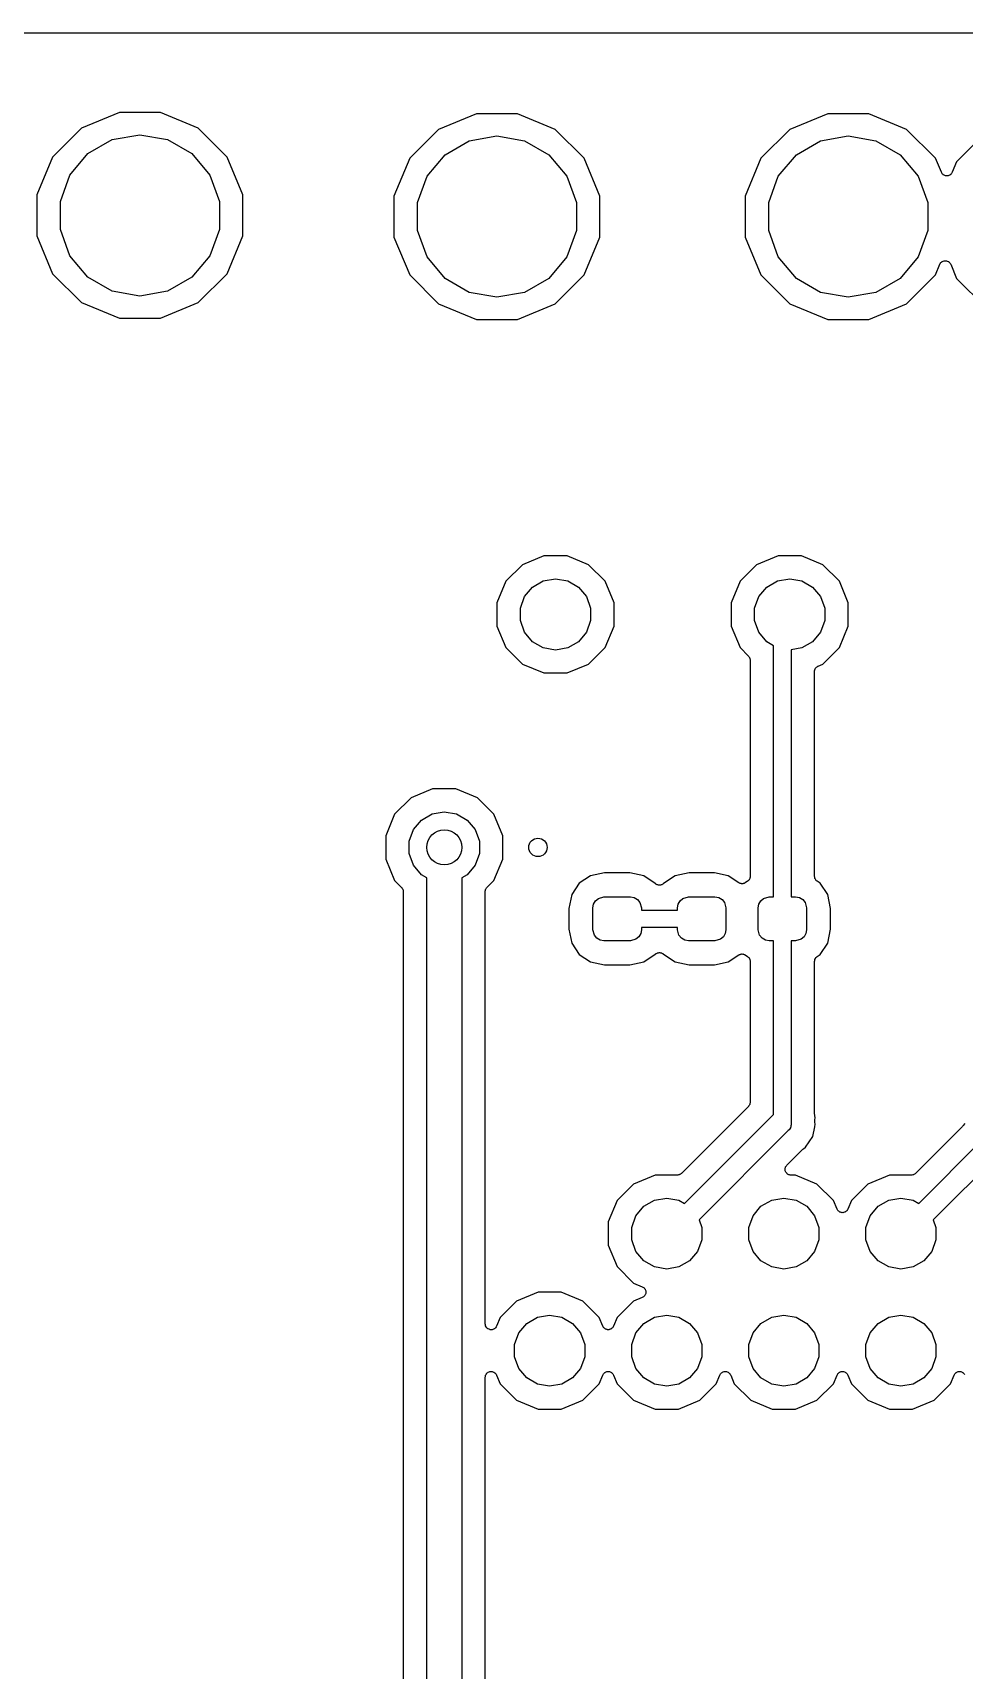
# Model space of a CAD drawing. Extents: x 121 to 245, y -148 to -51.
# Drawn here: x 174.21 to 194.41, y -86.19 to -50.65 of the extents above; entities that cross this region are included whole.
import ezdxf

# ---------------------------------------------------------------- set-up
doc = ezdxf.new("R2010")
doc.units = 0
doc.header["$MEASUREMENT"] = 0
doc.layers.add('BLACK', color=7, linetype='CONTINUOUS')

msp = doc.modelspace()

# ---------------------------------------------------------------- linework, layer by layer
at = {"layer": 'BLACK', "linetype": 'CONTINUOUS'}
for p, q in [((122.709, -50.646), (243.026, -50.646)), ((176.088, -52.377), (175.267, -52.717)), ((176.976, -52.377), (176.088, -52.377)), ((177.797, -52.717), (176.976, -52.377)), ((183.833, -52.4024), (183.012, -52.7424)), ((184.721, -52.4024), (183.833, -52.4024)), ((185.542, -52.7424), (184.721, -52.4024)), ((191.453, -52.4024), (190.632, -52.7424)), ((192.341, -52.4024), (191.453, -52.4024)), ((193.162, -52.7424), (192.341, -52.4024)), ((175.267, -52.717), (174.639, -53.3451)), ((175.933, -52.964), (176.532, -52.8584)), ((176.532, -52.8584), (177.131, -52.964)), ((178.425, -53.3451), (177.797, -52.717)), ((183.012, -52.7424), (182.384, -53.3705)), ((183.678, -52.9894), (184.277, -52.8838)), ((184.277, -52.8838), (184.876, -52.9894)), ((186.17, -53.3705), (185.542, -52.7424)), ((190.632, -52.7424), (190.004, -53.3705)), ((191.298, -52.9894), (191.897, -52.8838)), ((191.897, -52.8838), (192.496, -52.9894)), ((193.79, -53.3705), (193.162, -52.7424)), ((194.874, -52.8186), (194.246, -53.4467)), ((175.015, -53.7342), (175.406, -53.2682)), ((175.406, -53.2682), (175.933, -52.964)), ((177.131, -52.964), (177.658, -53.2682)), ((177.658, -53.2682), (178.049, -53.7342)), ((182.76, -53.7596), (183.151, -53.2936)), ((183.151, -53.2936), (183.678, -52.9894)), ((184.876, -52.9894), (185.403, -53.2936)), ((185.403, -53.2936), (185.794, -53.7596)), ((190.38, -53.7596), (190.771, -53.2936)), ((190.771, -53.2936), (191.298, -52.9894)), ((192.496, -52.9894), (193.023, -53.2936)), ((193.023, -53.2936), (193.414, -53.7596)), ((174.639, -53.3451), (174.299, -54.1658)), ((178.765, -54.1658), (178.425, -53.3451)), ((182.384, -53.3705), (182.044, -54.1912)), ((186.51, -54.1912), (186.17, -53.3705)), ((190.004, -53.3705), (189.664, -54.1912)), ((193.916, -53.6754), (193.79, -53.3705)), ((194.246, -53.4467), (194.151, -53.6754)), ((174.807, -54.3058), (175.015, -53.7342)), ((178.049, -53.7342), (178.257, -54.3058)), ((182.552, -54.3312), (182.76, -53.7596)), ((185.794, -53.7596), (186.002, -54.3312)), ((190.172, -54.3312), (190.38, -53.7596)), ((193.414, -53.7596), (193.622, -54.3312)), ((193.925, -53.6894), (193.916, -53.6754)), ((193.933, -53.7041), (193.925, -53.6894)), ((193.937, -53.7079), (193.933, -53.7041)), ((193.94, -53.7126), (193.937, -53.7079)), ((193.953, -53.7227), (193.94, -53.7126)), ((193.965, -53.7339), (193.953, -53.7227)), ((193.971, -53.7361), (193.965, -53.7339)), ((193.975, -53.7395), (193.971, -53.7361)), ((193.991, -53.7445), (193.975, -53.7395)), ((194.006, -53.7508), (193.991, -53.7445)), ((194.012, -53.7511), (194.006, -53.7508)), ((194.017, -53.7527), (194.012, -53.7511)), ((194.034, -53.752), (194.017, -53.7527)), ((194.05, -53.7527), (194.034, -53.752)), ((194.056, -53.7511), (194.05, -53.7527)), ((194.061, -53.7508), (194.056, -53.7511)), ((194.076, -53.7445), (194.061, -53.7508)), ((194.092, -53.7395), (194.076, -53.7445)), ((194.097, -53.7361), (194.092, -53.7395)), ((194.102, -53.7339), (194.097, -53.7361)), ((194.114, -53.7227), (194.102, -53.7339)), ((194.127, -53.7126), (194.114, -53.7227)), ((194.13, -53.7079), (194.127, -53.7126)), ((194.134, -53.7041), (194.13, -53.7079)), ((194.142, -53.6894), (194.134, -53.7041)), ((194.151, -53.6754), (194.142, -53.6894)), ((174.299, -54.1658), (174.299, -55.0542)), ((174.807, -54.9142), (174.807, -54.3058)), ((178.257, -54.3058), (178.257, -54.9142)), ((178.765, -55.0542), (178.765, -54.1658)), ((182.044, -54.1912), (182.044, -55.0796)), ((182.552, -54.9396), (182.552, -54.3312)), ((186.002, -54.3312), (186.002, -54.9396)), ((186.51, -55.0796), (186.51, -54.1912)), ((189.664, -54.1912), (189.664, -55.0796)), ((190.172, -54.9396), (190.172, -54.3312)), ((193.622, -54.3312), (193.622, -54.9396)), ((174.299, -55.0542), (174.639, -55.8749)), ((175.015, -55.4858), (174.807, -54.9142)), ((178.257, -54.9142), (178.049, -55.4858)), ((178.425, -55.8749), (178.765, -55.0542)), ((182.044, -55.0796), (182.384, -55.9003)), ((182.76, -55.5112), (182.552, -54.9396)), ((186.002, -54.9396), (185.794, -55.5112)), ((186.17, -55.9003), (186.51, -55.0796)), ((189.664, -55.0796), (190.004, -55.9003)), ((190.38, -55.5112), (190.172, -54.9396)), ((193.622, -54.9396), (193.414, -55.5112)), ((175.406, -55.9518), (175.015, -55.4858)), ((178.049, -55.4858), (177.658, -55.9518)), ((183.151, -55.9772), (182.76, -55.5112)), ((185.794, -55.5112), (185.403, -55.9772)), ((190.771, -55.9772), (190.38, -55.5112)), ((193.414, -55.5112), (193.023, -55.9772)), ((193.79, -55.9003), (193.885, -55.6716)), ((193.885, -55.6716), (193.894, -55.6576)), ((193.894, -55.6576), (193.901, -55.6429)), ((193.901, -55.6429), (193.905, -55.6391)), ((193.905, -55.6391), (193.908, -55.6344)), ((193.908, -55.6344), (193.922, -55.6243)), ((193.922, -55.6243), (193.934, -55.6131)), ((193.934, -55.6131), (193.939, -55.6109)), ((193.939, -55.6109), (193.943, -55.6075)), ((193.943, -55.6075), (193.959, -55.6025)), ((193.959, -55.6025), (193.975, -55.5962)), ((193.975, -55.5962), (193.98, -55.5959)), ((193.98, -55.5959), (193.986, -55.5943)), ((193.986, -55.5943), (194.002, -55.595)), ((194.002, -55.595), (194.019, -55.5943)), ((194.019, -55.5943), (194.024, -55.5959)), ((194.024, -55.5959), (194.03, -55.5962)), ((194.03, -55.5962), (194.045, -55.6025)), ((194.045, -55.6025), (194.061, -55.6075)), ((194.061, -55.6075), (194.065, -55.6109)), ((194.065, -55.6109), (194.07, -55.6131)), ((194.07, -55.6131), (194.083, -55.6243)), ((194.083, -55.6243), (194.096, -55.6344)), ((194.096, -55.6344), (194.099, -55.6391)), ((194.099, -55.6391), (194.103, -55.6429)), ((194.103, -55.6429), (194.111, -55.6576)), ((194.111, -55.6576), (194.119, -55.6716)), ((194.119, -55.6716), (194.246, -55.9765)), ((174.639, -55.8749), (175.267, -56.503)), ((175.933, -56.256), (175.406, -55.9518)), ((177.658, -55.9518), (177.131, -56.256)), ((177.797, -56.503), (178.425, -55.8749)), ((182.384, -55.9003), (183.012, -56.5284)), ((183.678, -56.2814), (183.151, -55.9772)), ((185.403, -55.9772), (184.876, -56.2814)), ((185.542, -56.5284), (186.17, -55.9003)), ((190.004, -55.9003), (190.632, -56.5284)), ((191.298, -56.2814), (190.771, -55.9772)), ((193.023, -55.9772), (192.496, -56.2814)), ((193.162, -56.5284), (193.79, -55.9003)), ((194.246, -55.9765), (194.874, -56.6046)), ((175.267, -56.503), (176.088, -56.843)), ((176.532, -56.3616), (175.933, -56.256)), ((177.131, -56.256), (176.532, -56.3616)), ((176.976, -56.843), (177.797, -56.503)), ((184.277, -56.387), (183.678, -56.2814)), ((184.876, -56.2814), (184.277, -56.387)), ((191.897, -56.387), (191.298, -56.2814)), ((192.496, -56.2814), (191.897, -56.387)), ((176.088, -56.843), (176.976, -56.843)), ((183.012, -56.5284), (183.833, -56.8684)), ((184.721, -56.8684), (185.542, -56.5284)), ((190.632, -56.5284), (191.453, -56.8684)), ((192.341, -56.8684), (193.162, -56.5284)), ((183.833, -56.8684), (184.721, -56.8684)), ((191.453, -56.8684), (192.341, -56.8684)), ((185.294, -62.0014), (184.828, -62.1947)), ((185.8, -62.0014), (185.294, -62.0014)), ((186.266, -62.1947), (185.8, -62.0014)), ((190.374, -62.0014), (189.908, -62.1947)), ((190.88, -62.0014), (190.374, -62.0014)), ((191.346, -62.1947), (190.88, -62.0014)), ((184.828, -62.1947), (184.47, -62.552)), ((185.05, -62.6787), (185.282, -62.5443)), ((185.282, -62.5443), (185.547, -62.4976)), ((185.547, -62.4976), (185.812, -62.5443)), ((185.812, -62.5443), (186.044, -62.6787)), ((186.624, -62.552), (186.266, -62.1947)), ((189.908, -62.1947), (189.55, -62.552)), ((190.13, -62.6787), (190.362, -62.5443)), ((190.362, -62.5443), (190.627, -62.4976)), ((190.627, -62.4976), (190.892, -62.5443)), ((190.892, -62.5443), (191.124, -62.6787)), ((191.704, -62.552), (191.346, -62.1947)), ((184.47, -62.552), (184.277, -63.0188)), ((184.785, -63.137), (184.877, -62.8845)), ((184.877, -62.8845), (185.05, -62.6787)), ((186.044, -62.6787), (186.217, -62.8845)), ((186.217, -62.8845), (186.309, -63.137)), ((186.817, -63.0188), (186.624, -62.552)), ((189.55, -62.552), (189.357, -63.0188)), ((189.865, -63.137), (189.957, -62.8845)), ((189.957, -62.8845), (190.13, -62.6787)), ((191.124, -62.6787), (191.297, -62.8845)), ((191.297, -62.8845), (191.389, -63.137)), ((191.897, -63.0188), (191.704, -62.552)), ((184.277, -63.0188), (184.277, -63.524)), ((184.785, -63.4058), (184.785, -63.137)), ((186.309, -63.137), (186.309, -63.4058)), ((186.817, -63.524), (186.817, -63.0188)), ((189.357, -63.0188), (189.357, -63.524)), ((189.865, -63.4058), (189.865, -63.137)), ((191.389, -63.137), (191.389, -63.4058)), ((191.897, -63.524), (191.897, -63.0188)), ((184.277, -63.524), (184.47, -63.9908)), ((184.877, -63.6583), (184.785, -63.4058)), ((186.309, -63.4058), (186.217, -63.6583)), ((186.624, -63.9908), (186.817, -63.524)), ((189.357, -63.524), (189.55, -63.9908)), ((189.957, -63.6583), (189.865, -63.4058)), ((191.389, -63.4058), (191.297, -63.6583)), ((191.704, -63.9908), (191.897, -63.524)), ((185.05, -63.8641), (184.877, -63.6583)), ((185.282, -63.9985), (185.05, -63.8641)), ((186.044, -63.8641), (185.812, -63.9985)), ((186.217, -63.6583), (186.044, -63.8641)), ((190.13, -63.8641), (189.957, -63.6583)), ((190.278, -63.9497), (190.13, -63.8641)), ((190.278, -69.4028), (190.278, -63.9497)), ((191.124, -63.8641), (190.892, -63.9985)), ((191.297, -63.6583), (191.124, -63.8641)), ((184.47, -63.9908), (184.828, -64.3481)), ((185.547, -64.0452), (185.282, -63.9985)), ((185.812, -63.9985), (185.547, -64.0452)), ((186.266, -64.3481), (186.624, -63.9908)), ((189.55, -63.9908), (189.733, -64.1732)), ((189.733, -64.1732), (189.736, -64.1777)), ((189.736, -64.1777), (189.74, -64.1813)), ((189.74, -64.1813), (189.748, -64.1957)), ((189.748, -64.1957), (189.758, -64.2093)), ((189.758, -64.2093), (189.759, -64.2147)), ((189.759, -64.2147), (189.762, -64.2195)), ((189.762, -64.2195), (189.765, -64.2359)), ((189.765, -64.2359), (189.769, -64.2519)), ((189.769, -64.2519), (189.769, -64.2575)), ((189.769, -64.2575), (189.77, -64.263)), ((189.77, -64.263), (189.77, -68.9559)), ((190.892, -63.9985), (190.659, -64.0395)), ((190.659, -64.0395), (190.659, -69.4028)), ((191.346, -64.3481), (191.704, -63.9908)), ((184.828, -64.3481), (185.294, -64.5414)), ((185.294, -64.5414), (185.8, -64.5414)), ((185.8, -64.5414), (186.266, -64.3481)), ((191.167, -64.5073), (191.168, -64.499)), ((191.167, -68.9559), (191.167, -64.5073)), ((191.168, -64.4907), (191.172, -64.4775)), ((191.168, -64.499), (191.168, -64.4907)), ((191.172, -64.4775), (191.175, -64.4638)), ((191.175, -64.4638), (191.179, -64.4566)), ((191.179, -64.4566), (191.181, -64.4486)), ((191.181, -64.4486), (191.19, -64.4376)), ((191.19, -64.4376), (191.197, -64.4256)), ((191.197, -64.4256), (191.203, -64.4203)), ((191.203, -64.4203), (191.208, -64.4136)), ((191.208, -64.4136), (191.22, -64.4062)), ((191.22, -64.4062), (191.23, -64.3973)), ((191.23, -64.3973), (191.238, -64.3944)), ((191.238, -64.3944), (191.245, -64.3899)), ((191.245, -64.3899), (191.346, -64.3481)), ((182.881, -67.056), (182.415, -67.2493)), ((183.387, -67.056), (182.881, -67.056)), ((183.853, -67.2493), (183.387, -67.056)), ((182.415, -67.2493), (182.057, -67.6066)), ((184.211, -67.6066), (183.853, -67.2493)), ((182.057, -67.6066), (181.864, -68.0734)), ((182.464, -67.9391), (182.637, -67.7333)), ((182.637, -67.7333), (182.869, -67.5989)), ((182.869, -67.5989), (183.134, -67.5522)), ((183.134, -67.5522), (183.399, -67.5989)), ((183.399, -67.5989), (183.631, -67.7333)), ((183.631, -67.7333), (183.804, -67.9391)), ((184.404, -68.0734), (184.211, -67.6066)), ((181.864, -68.0734), (181.864, -68.5786)), ((182.372, -68.1916), (182.464, -67.9391)), ((182.372, -68.4604), (182.372, -68.1916)), ((183.804, -67.9391), (183.896, -68.1916)), ((183.896, -68.1916), (183.896, -68.4604)), ((184.404, -68.5786), (184.404, -68.0734)), ((181.864, -68.5786), (182.057, -69.0454)), ((182.464, -68.7129), (182.372, -68.4604)), ((183.896, -68.4604), (183.804, -68.7129)), ((184.211, -69.0454), (184.404, -68.5786)), ((182.637, -68.9187), (182.464, -68.7129)), ((182.753, -68.9859), (182.637, -68.9187)), ((183.631, -68.9187), (183.515, -68.9859)), ((183.804, -68.7129), (183.631, -68.9187)), ((186.308, -68.9424), (186.063, -69.1061)), ((186.609, -68.8824), (186.308, -68.9424)), ((187.159, -68.8824), (186.609, -68.8824)), ((187.461, -68.9424), (187.159, -68.8824)), ((187.712, -69.1104), (187.461, -68.9424)), ((188.142, -68.9424), (187.89, -69.1104)), ((188.443, -68.8824), (188.142, -68.9424)), ((188.993, -68.8824), (188.443, -68.8824)), ((189.295, -68.9424), (188.993, -68.8824)), ((189.523, -69.0946), (189.295, -68.9424)), ((182.057, -69.0454), (182.208, -69.1959)), ((182.208, -69.1959), (182.211, -69.2004)), ((182.211, -69.2004), (182.215, -69.204)), ((182.215, -69.204), (182.224, -69.2184)), ((182.224, -69.2184), (182.233, -69.232)), ((182.233, -69.232), (182.235, -69.2374)), ((182.235, -69.2374), (182.237, -69.2422)), ((182.237, -69.2422), (182.24, -69.2586)), ((182.24, -69.2586), (182.245, -69.2746)), ((182.245, -69.2746), (182.244, -69.2802)), ((182.244, -69.2802), (182.245, -69.2857)), ((182.245, -69.2857), (182.245, -95.8947)), ((182.753, -96.103), (182.753, -68.9859)), ((183.515, -68.9859), (183.515, -96.012)), ((184.023, -69.2746), (184.028, -69.2586)), ((184.024, -69.2802), (184.023, -69.2746)), ((184.023, -69.2857), (184.024, -69.2802)), ((184.023, -78.6687), (184.023, -69.2857)), ((184.028, -69.2586), (184.031, -69.2422)), ((184.031, -69.2422), (184.033, -69.2374)), ((184.033, -69.2374), (184.035, -69.232)), ((184.035, -69.232), (184.044, -69.2184)), ((184.044, -69.2184), (184.053, -69.204)), ((184.053, -69.204), (184.057, -69.2004)), ((184.057, -69.2004), (184.06, -69.1959)), ((184.06, -69.1959), (184.211, -69.0454)), ((186.063, -69.1061), (185.899, -69.3512)), ((187.714, -69.1119), (187.712, -69.1104)), ((187.721, -69.1166), (187.714, -69.1119)), ((187.726, -69.1226), (187.721, -69.1166)), ((187.739, -69.1287), (187.726, -69.1226)), ((187.75, -69.1364), (187.739, -69.1287)), ((187.758, -69.1384), (187.75, -69.1364)), ((187.766, -69.1421), (187.758, -69.1384)), ((187.78, -69.1436), (187.766, -69.1421)), ((187.793, -69.1469), (187.78, -69.1436)), ((187.801, -69.146), (187.793, -69.1469)), ((187.81, -69.1469), (187.801, -69.146)), ((187.823, -69.1436), (187.81, -69.1469)), ((187.837, -69.1421), (187.823, -69.1436)), ((187.844, -69.1384), (187.837, -69.1421)), ((187.853, -69.1364), (187.844, -69.1384)), ((187.864, -69.1287), (187.853, -69.1364)), ((187.876, -69.1226), (187.864, -69.1287)), ((187.882, -69.1166), (187.876, -69.1226)), ((187.889, -69.1119), (187.882, -69.1166)), ((187.89, -69.1104), (187.889, -69.1119)), ((189.53, -69.098), (189.523, -69.0946)), ((189.537, -69.1029), (189.53, -69.098)), ((189.551, -69.1068), (189.537, -69.1029)), ((189.563, -69.1124), (189.551, -69.1068)), ((189.572, -69.1129), (189.563, -69.1124)), ((189.58, -69.1152), (189.572, -69.1129)), ((189.593, -69.1143), (189.58, -69.1152)), ((189.607, -69.1152), (189.593, -69.1143)), ((189.615, -69.1129), (189.607, -69.1152)), ((189.624, -69.1124), (189.615, -69.1129)), ((189.636, -69.1068), (189.624, -69.1124)), ((189.65, -69.1029), (189.636, -69.1068)), ((189.656, -69.098), (189.65, -69.1029)), ((189.664, -69.0946), (189.656, -69.098)), ((189.713, -69.0615), (189.664, -69.0946)), ((189.726, -69.0491), (189.713, -69.0615)), ((189.74, -69.0376), (189.726, -69.0491)), ((189.742, -69.0339), (189.74, -69.0376)), ((189.745, -69.031), (189.742, -69.0339)), ((189.753, -69.0149), (189.745, -69.031)), ((189.762, -68.9994), (189.753, -69.0149)), ((189.763, -68.9952), (189.762, -68.9994)), ((189.765, -68.9915), (189.763, -68.9952)), ((189.767, -68.9736), (189.765, -68.9915)), ((189.77, -68.9559), (189.767, -68.9736)), ((191.17, -68.9736), (191.167, -68.9559)), ((191.172, -68.9915), (191.17, -68.9736)), ((191.174, -68.9952), (191.172, -68.9915)), ((191.175, -68.9994), (191.174, -68.9952)), ((191.184, -69.0149), (191.175, -68.9994)), ((191.191, -69.031), (191.184, -69.0149)), ((191.195, -69.0339), (191.191, -69.031)), ((191.197, -69.0376), (191.195, -69.0339)), ((191.21, -69.0491), (191.197, -69.0376)), ((191.223, -69.0615), (191.21, -69.0491)), ((191.29, -69.1061), (191.223, -69.0615)), ((191.454, -69.3512), (191.29, -69.1061)), ((185.899, -69.3512), (185.839, -69.6528)), ((185.839, -69.6528), (185.839, -70.1028)), ((186.359, -69.6403), (186.374, -69.5591)), ((186.359, -70.1153), (186.359, -69.6403)), ((186.374, -69.5591), (186.415, -69.4876)), ((186.415, -69.4876), (186.478, -69.4346)), ((186.478, -69.4346), (186.597, -69.4028)), ((186.597, -69.4028), (187.172, -69.4028)), ((187.172, -69.4028), (187.253, -69.4171)), ((187.253, -69.4171), (187.325, -69.4584)), ((187.325, -69.4584), (187.378, -69.5215)), ((187.378, -69.5215), (187.409, -69.6403)), ((187.409, -69.6403), (187.409, -69.6873)), ((188.193, -69.6403), (188.208, -69.5591)), ((188.193, -69.6873), (188.193, -69.6403)), ((188.208, -69.5591), (188.249, -69.4876)), ((188.249, -69.4876), (188.312, -69.4346)), ((188.312, -69.4346), (188.431, -69.4028)), ((188.431, -69.4028), (189.006, -69.4028)), ((189.006, -69.4028), (189.087, -69.4171)), ((189.087, -69.4171), (189.159, -69.4584)), ((189.159, -69.4584), (189.212, -69.5215)), ((189.212, -69.5215), (189.243, -69.6403)), ((189.243, -69.6403), (189.243, -70.1153)), ((189.943, -69.6403), (189.958, -69.5591)), ((189.943, -70.1153), (189.943, -69.6403)), ((189.958, -69.5591), (189.999, -69.4876)), ((189.999, -69.4876), (190.062, -69.4346)), ((190.062, -69.4346), (190.181, -69.4028)), ((190.181, -69.4028), (190.278, -69.4028)), ((190.659, -69.4028), (190.756, -69.4028)), ((190.756, -69.4028), (190.837, -69.4171)), ((190.837, -69.4171), (190.909, -69.4584)), ((190.909, -69.4584), (190.962, -69.5215)), ((190.962, -69.5215), (190.993, -69.6403)), ((190.993, -69.6403), (190.993, -70.1153)), ((191.514, -69.6528), (191.454, -69.3512)), ((191.514, -70.1028), (191.514, -69.6528)), ((187.409, -69.6873), (188.193, -69.6873)), ((185.839, -70.1028), (185.899, -70.4044)), ((186.391, -70.234), (186.359, -70.1153)), ((186.444, -70.2972), (186.391, -70.234)), ((186.516, -70.3385), (186.444, -70.2972)), ((186.597, -70.3528), (186.516, -70.3385)), ((187.172, -70.3528), (186.597, -70.3528)), ((187.291, -70.321), (187.172, -70.3528)), ((187.354, -70.268), (187.291, -70.321)), ((187.395, -70.1965), (187.354, -70.268)), ((187.409, -70.1153), (187.395, -70.1965)), ((188.193, -70.0683), (187.409, -70.0683)), ((187.409, -70.0683), (187.409, -70.1153)), ((188.193, -70.1153), (188.193, -70.0683)), ((188.225, -70.234), (188.193, -70.1153)), ((188.278, -70.2972), (188.225, -70.234)), ((188.35, -70.3385), (188.278, -70.2972)), ((188.431, -70.3528), (188.35, -70.3385)), ((189.006, -70.3528), (188.431, -70.3528)), ((189.125, -70.321), (189.006, -70.3528)), ((189.188, -70.268), (189.125, -70.321)), ((189.229, -70.1965), (189.188, -70.268)), ((189.243, -70.1153), (189.229, -70.1965)), ((189.975, -70.234), (189.943, -70.1153)), ((190.028, -70.2972), (189.975, -70.234)), ((190.1, -70.3385), (190.028, -70.2972)), ((190.181, -70.3528), (190.1, -70.3385)), ((190.278, -70.3528), (190.181, -70.3528)), ((190.278, -73.6433), (190.278, -70.3528)), ((190.756, -70.3528), (190.659, -70.3528)), ((190.659, -70.3528), (190.659, -74.1913)), ((190.875, -70.321), (190.756, -70.3528)), ((190.938, -70.268), (190.875, -70.321)), ((190.979, -70.1965), (190.938, -70.268)), ((190.993, -70.1153), (190.979, -70.1965)), ((191.454, -70.4044), (191.514, -70.1028)), ((185.899, -70.4044), (186.063, -70.6495)), ((186.063, -70.6495), (186.308, -70.8132)), ((187.461, -70.8132), (187.712, -70.6452)), ((187.712, -70.6452), (187.714, -70.6437)), ((187.714, -70.6437), (187.721, -70.639)), ((187.721, -70.639), (187.726, -70.633)), ((187.726, -70.633), (187.739, -70.6269)), ((187.739, -70.6269), (187.75, -70.6192)), ((187.75, -70.6192), (187.758, -70.6172)), ((187.758, -70.6172), (187.766, -70.6135)), ((187.766, -70.6135), (187.78, -70.612)), ((187.78, -70.612), (187.793, -70.6087)), ((187.793, -70.6087), (187.801, -70.6096)), ((187.801, -70.6096), (187.81, -70.6087)), ((187.81, -70.6087), (187.823, -70.612)), ((187.823, -70.612), (187.837, -70.6135)), ((187.837, -70.6135), (187.844, -70.6172)), ((187.844, -70.6172), (187.853, -70.6192)), ((187.853, -70.6192), (187.864, -70.6269)), ((187.864, -70.6269), (187.876, -70.633)), ((187.876, -70.633), (187.882, -70.639)), ((187.882, -70.639), (187.889, -70.6437)), ((187.889, -70.6437), (187.89, -70.6452)), ((187.89, -70.6452), (188.142, -70.8132)), ((189.295, -70.8132), (189.523, -70.661)), ((189.523, -70.661), (189.53, -70.6576)), ((189.53, -70.6576), (189.537, -70.6527)), ((189.537, -70.6527), (189.551, -70.6488)), ((189.551, -70.6488), (189.563, -70.6432)), ((189.563, -70.6432), (189.572, -70.6427)), ((189.572, -70.6427), (189.58, -70.6404)), ((189.58, -70.6404), (189.593, -70.6413)), ((189.593, -70.6413), (189.607, -70.6404)), ((189.607, -70.6404), (189.615, -70.6427)), ((189.615, -70.6427), (189.624, -70.6432)), ((189.624, -70.6432), (189.636, -70.6488)), ((189.636, -70.6488), (189.65, -70.6527)), ((189.65, -70.6527), (189.656, -70.6576)), ((189.656, -70.6576), (189.664, -70.661)), ((189.664, -70.661), (189.713, -70.6941)), ((189.713, -70.6941), (189.726, -70.7065)), ((189.726, -70.7065), (189.74, -70.718)), ((189.74, -70.718), (189.742, -70.7217)), ((189.742, -70.7217), (189.745, -70.7246)), ((191.191, -70.7246), (191.195, -70.7217)), ((191.195, -70.7217), (191.197, -70.718)), ((191.197, -70.718), (191.21, -70.7065)), ((191.21, -70.7065), (191.223, -70.6941)), ((191.223, -70.6941), (191.29, -70.6495)), ((191.29, -70.6495), (191.454, -70.4044)), ((186.308, -70.8132), (186.609, -70.8732)), ((186.609, -70.8732), (187.159, -70.8732)), ((187.159, -70.8732), (187.461, -70.8132)), ((188.142, -70.8132), (188.443, -70.8732)), ((188.443, -70.8732), (188.993, -70.8732)), ((188.993, -70.8732), (189.295, -70.8132)), ((189.745, -70.7246), (189.753, -70.7407)), ((189.753, -70.7407), (189.762, -70.7562)), ((189.762, -70.7562), (189.763, -70.7604)), ((189.763, -70.7604), (189.765, -70.7641)), ((189.765, -70.7641), (189.767, -70.782)), ((189.767, -70.782), (189.77, -70.7997)), ((189.77, -70.7997), (189.77, -73.5787)), ((191.167, -70.7997), (191.17, -70.782)), ((191.167, -74.1183), (191.167, -70.7997)), ((191.17, -70.782), (191.172, -70.7641)), ((191.172, -70.7641), (191.174, -70.7604)), ((191.174, -70.7604), (191.175, -70.7562)), ((191.175, -70.7562), (191.184, -70.7407)), ((191.184, -70.7407), (191.191, -70.7246)), ((189.758, -73.9113), (189.748, -73.9249)), ((189.759, -73.9059), (189.758, -73.9113)), ((189.762, -73.9011), (189.759, -73.9059)), ((189.765, -73.8848), (189.762, -73.9011)), ((189.769, -73.8687), (189.765, -73.8848)), ((189.77, -73.8577), (189.769, -73.8632)), ((189.769, -73.8632), (189.769, -73.8687)), ((189.77, -73.5787), (189.77, -73.8577)), ((190.278, -73.931), (190.278, -73.6433)), ((190.278, -73.6433), (190.278, -73.6433)), ((189.733, -73.9475), (188.277, -75.4028)), ((188.346, -76.053), (190.278, -74.1207)), ((189.736, -73.9429), (189.733, -73.9475)), ((189.74, -73.9393), (189.736, -73.9429)), ((189.748, -73.9249), (189.74, -73.9393)), ((190.278, -74.1207), (190.278, -73.931)), ((190.659, -74.1913), (190.661, -74.2165)), ((190.661, -74.2165), (190.659, -74.2247)), ((190.659, -74.2247), (190.659, -74.3233)), ((191.169, -74.1306), (191.167, -74.1183)), ((191.169, -74.1431), (191.169, -74.1306)), ((191.181, -74.1996), (191.169, -74.1431)), ((191.171, -74.2463), (191.172, -74.2436)), ((191.172, -74.2656), (191.171, -74.2463)), ((191.171, -74.2849), (191.172, -74.2656)), ((191.172, -74.2408), (191.181, -74.1996)), ((191.172, -74.2436), (191.172, -74.2408)), ((190.597, -74.4722), (188.66, -76.4093)), ((190.617, -74.4559), (190.597, -74.4722)), ((190.629, -74.4341), (190.617, -74.4559)), ((190.644, -74.4134), (190.629, -74.4341)), ((190.646, -74.4051), (190.644, -74.4134)), ((190.65, -74.3978), (190.646, -74.4051)), ((190.655, -74.3729), (190.65, -74.3978)), ((190.661, -74.3485), (190.655, -74.3729)), ((190.659, -74.3233), (190.661, -74.3485)), ((190.972, -74.8352), (191.126, -74.6041)), ((191.126, -74.6041), (191.169, -74.3881)), ((191.169, -74.3881), (191.181, -74.3316)), ((191.169, -74.3881), (191.169, -74.3881)), ((191.172, -74.2876), (191.171, -74.2849)), ((191.172, -74.2904), (191.172, -74.2876)), ((191.181, -74.3316), (191.172, -74.2904)), ((194.377, -74.3836), (193.357, -75.4028)), ((194.384, -74.3734), (194.377, -74.3836)), ((194.392, -74.3643), (194.384, -74.3734)), ((194.424, -74.3164), (194.392, -74.3643)), ((190.565, -75.2232), (190.905, -74.883)), ((190.905, -74.883), (190.915, -74.8758)), ((190.915, -74.8758), (190.924, -74.8672)), ((190.924, -74.8672), (190.972, -74.8352)), ((193.426, -76.053), (194.787, -74.6912)), ((190.528, -75.3019), (190.529, -75.2965)), ((190.529, -75.3185), (190.528, -75.3019)), ((190.529, -75.2909), (190.535, -75.2754)), ((190.529, -75.2965), (190.529, -75.2909)), ((190.529, -75.3351), (190.529, -75.3185)), ((190.531, -75.3403), (190.529, -75.3351)), ((190.532, -75.3459), (190.531, -75.3403)), ((190.535, -75.2754), (190.539, -75.2593)), ((190.539, -75.2593), (190.543, -75.2548)), ((190.543, -75.2548), (190.544, -75.2495)), ((190.544, -75.2495), (190.555, -75.2368)), ((190.555, -75.2368), (190.565, -75.2232)), ((195.139, -75.0105), (193.74, -76.4093)), ((187.242, -75.633), (186.885, -75.9897)), ((187.708, -75.44), (187.242, -75.633)), ((188.188, -75.44), (187.708, -75.44)), ((188.193, -75.439), (188.188, -75.44)), ((188.199, -75.4395), (188.193, -75.439)), ((188.215, -75.4352), (188.199, -75.4395)), ((188.231, -75.4323), (188.215, -75.4352)), ((188.236, -75.4295), (188.231, -75.4323)), ((188.241, -75.4281), (188.236, -75.4295)), ((188.255, -75.4186), (188.241, -75.4281)), ((188.269, -75.4103), (188.255, -75.4186)), ((188.273, -75.406), (188.269, -75.4103)), ((188.277, -75.4028), (188.273, -75.406)), ((190.539, -75.3609), (190.532, -75.3459)), ((190.544, -75.3765), (190.539, -75.3609)), ((190.548, -75.3808), (190.544, -75.3765)), ((190.55, -75.3858), (190.548, -75.3808)), ((190.562, -75.3976), (190.55, -75.3858)), ((190.573, -75.4103), (190.562, -75.3976)), ((190.578, -75.4131), (190.573, -75.4103)), ((190.582, -75.417), (190.578, -75.4131)), ((190.597, -75.424), (190.582, -75.417)), ((190.611, -75.4323), (190.597, -75.424)), ((190.617, -75.4333), (190.611, -75.4323)), ((190.622, -75.4357), (190.617, -75.4333)), ((190.638, -75.4371), (190.622, -75.4357)), ((190.654, -75.44), (190.638, -75.4371)), ((190.752, -75.44), (190.654, -75.44)), ((191.218, -75.633), (190.752, -75.44)), ((191.575, -75.9897), (191.218, -75.633)), ((192.322, -75.633), (191.965, -75.9897)), ((192.788, -75.44), (192.322, -75.633)), ((193.268, -75.44), (192.788, -75.44)), ((193.273, -75.439), (193.268, -75.44)), ((193.279, -75.4395), (193.273, -75.439)), ((193.295, -75.4352), (193.279, -75.4395)), ((193.311, -75.4323), (193.295, -75.4352)), ((193.316, -75.4295), (193.311, -75.4323)), ((193.321, -75.4281), (193.316, -75.4295)), ((193.335, -75.4186), (193.321, -75.4281)), ((193.349, -75.4103), (193.335, -75.4186)), ((193.353, -75.406), (193.349, -75.4103)), ((193.357, -75.4028), (193.353, -75.406)), ((186.885, -75.9897), (186.692, -76.4558)), ((187.464, -76.1168), (187.696, -75.9828)), ((187.696, -75.9828), (187.96, -75.9363)), ((187.96, -75.9363), (188.224, -75.9828)), ((188.224, -75.9828), (188.346, -76.053)), ((190.004, -76.1168), (190.236, -75.9828)), ((190.236, -75.9828), (190.5, -75.9363)), ((190.5, -75.9363), (190.764, -75.9828)), ((190.764, -75.9828), (190.996, -76.1168)), ((191.653, -76.1773), (191.575, -75.9897)), ((191.965, -75.9897), (191.887, -76.1773)), ((192.544, -76.1168), (192.776, -75.9828)), ((192.776, -75.9828), (193.04, -75.9363)), ((193.04, -75.9363), (193.304, -75.9828)), ((193.304, -75.9828), (193.426, -76.053)), ((187.2, -76.574), (187.292, -76.3221)), ((187.292, -76.3221), (187.464, -76.1168)), ((188.66, -76.4093), (188.72, -76.574)), ((189.74, -76.574), (189.832, -76.3221)), ((189.832, -76.3221), (190.004, -76.1168)), ((190.996, -76.1168), (191.168, -76.3221)), ((191.168, -76.3221), (191.26, -76.574)), ((191.662, -76.1913), (191.653, -76.1773)), ((191.669, -76.2061), (191.662, -76.1913)), ((191.673, -76.2098), (191.669, -76.2061)), ((191.676, -76.2145), (191.673, -76.2098)), ((191.69, -76.2246), (191.676, -76.2145)), ((191.702, -76.2359), (191.69, -76.2246)), ((191.707, -76.238), (191.702, -76.2359)), ((191.711, -76.2414), (191.707, -76.238)), ((191.727, -76.2464), (191.711, -76.2414)), ((191.743, -76.2527), (191.727, -76.2464)), ((191.748, -76.253), (191.743, -76.2527)), ((191.753, -76.2547), (191.748, -76.253)), ((191.77, -76.2539), (191.753, -76.2547)), ((191.787, -76.2547), (191.77, -76.2539)), ((191.792, -76.253), (191.787, -76.2547)), ((191.797, -76.2527), (191.792, -76.253)), ((191.813, -76.2464), (191.797, -76.2527)), ((191.829, -76.2414), (191.813, -76.2464)), ((191.833, -76.238), (191.829, -76.2414)), ((191.838, -76.2359), (191.833, -76.238)), ((191.85, -76.2246), (191.838, -76.2359)), ((191.864, -76.2145), (191.85, -76.2246)), ((191.867, -76.2098), (191.864, -76.2145)), ((191.871, -76.2061), (191.867, -76.2098)), ((191.878, -76.1913), (191.871, -76.2061)), ((191.887, -76.1773), (191.878, -76.1913)), ((192.28, -76.574), (192.372, -76.3221)), ((192.372, -76.3221), (192.544, -76.1168)), ((193.74, -76.4093), (193.8, -76.574)), ((186.692, -76.4558), (186.692, -76.9602)), ((187.2, -76.842), (187.2, -76.574)), ((188.72, -76.574), (188.72, -76.842)), ((189.74, -76.842), (189.74, -76.574)), ((191.26, -76.574), (191.26, -76.842)), ((192.28, -76.842), (192.28, -76.574)), ((193.8, -76.574), (193.8, -76.842)), ((186.692, -76.9602), (186.885, -77.4263)), ((187.292, -77.0939), (187.2, -76.842)), ((187.464, -77.2992), (187.292, -77.0939)), ((188.628, -77.0939), (188.456, -77.2992)), ((188.72, -76.842), (188.628, -77.0939)), ((189.832, -77.0939), (189.74, -76.842)), ((190.004, -77.2992), (189.832, -77.0939)), ((191.168, -77.0939), (190.996, -77.2992)), ((191.26, -76.842), (191.168, -77.0939)), ((192.372, -77.0939), (192.28, -76.842)), ((192.544, -77.2992), (192.372, -77.0939)), ((193.708, -77.0939), (193.536, -77.2992)), ((193.8, -76.842), (193.708, -77.0939)), ((186.885, -77.4263), (187.242, -77.783)), ((187.696, -77.4332), (187.464, -77.2992)), ((187.96, -77.4797), (187.696, -77.4332)), ((188.224, -77.4332), (187.96, -77.4797)), ((188.456, -77.2992), (188.224, -77.4332)), ((190.236, -77.4332), (190.004, -77.2992)), ((190.5, -77.4797), (190.236, -77.4332)), ((190.764, -77.4332), (190.5, -77.4797)), ((190.996, -77.2992), (190.764, -77.4332)), ((192.776, -77.4332), (192.544, -77.2992)), ((193.04, -77.4797), (192.776, -77.4332)), ((193.304, -77.4332), (193.04, -77.4797)), ((193.536, -77.2992), (193.304, -77.4332)), ((187.242, -77.783), (187.429, -77.8607)), ((184.702, -78.173), (184.345, -78.5297)), ((185.168, -77.98), (184.702, -78.173)), ((185.672, -77.98), (185.168, -77.98)), ((186.138, -78.173), (185.672, -77.98)), ((186.495, -78.5297), (186.138, -78.173)), ((187.242, -78.173), (186.885, -78.5297)), ((187.429, -78.0953), (187.242, -78.173)), ((187.429, -77.8607), (187.443, -77.8696)), ((187.443, -78.0864), (187.429, -78.0953)), ((187.443, -77.8696), (187.458, -77.8772)), ((187.458, -78.0788), (187.443, -78.0864)), ((187.458, -77.8772), (187.462, -77.8814)), ((187.462, -78.0746), (187.458, -78.0788)), ((187.462, -77.8814), (187.467, -77.8844)), ((187.467, -78.0716), (187.462, -78.0746)), ((187.467, -77.8844), (187.477, -77.8975)), ((187.477, -78.0585), (187.467, -78.0716)), ((187.477, -77.8975), (187.488, -77.9098)), ((187.488, -78.0462), (187.477, -78.0585)), ((187.488, -77.9098), (187.49, -77.9149)), ((187.49, -78.0411), (187.488, -78.0462)), ((187.49, -77.9149), (187.493, -77.9194)), ((187.493, -78.0366), (187.49, -78.0411)), ((187.493, -77.9194), (187.498, -77.9352)), ((187.498, -78.0208), (187.493, -78.0366)), ((187.498, -77.9352), (187.505, -77.9505)), ((187.505, -78.0055), (187.498, -78.0208)), ((187.505, -77.9505), (187.505, -77.9561)), ((187.505, -77.9561), (187.507, -77.9614)), ((187.507, -77.9946), (187.505, -77.9999)), ((187.505, -77.9999), (187.505, -78.0055)), ((187.507, -77.9614), (187.506, -77.978)), ((187.506, -77.978), (187.507, -77.9946)), ((184.345, -78.5297), (184.267, -78.7173)), ((184.924, -78.6568), (185.156, -78.5228)), ((185.156, -78.5228), (185.42, -78.4763)), ((185.42, -78.4763), (185.684, -78.5228)), ((185.684, -78.5228), (185.916, -78.6568)), ((186.573, -78.7173), (186.495, -78.5297)), ((186.885, -78.5297), (186.807, -78.7173)), ((187.464, -78.6568), (187.696, -78.5228)), ((187.696, -78.5228), (187.96, -78.4763)), ((187.96, -78.4763), (188.224, -78.5228)), ((188.224, -78.5228), (188.456, -78.6568)), ((190.004, -78.6568), (190.236, -78.5228)), ((190.236, -78.5228), (190.5, -78.4763)), ((190.5, -78.4763), (190.764, -78.5228)), ((190.764, -78.5228), (190.996, -78.6568)), ((192.544, -78.6568), (192.776, -78.5228)), ((192.776, -78.5228), (193.04, -78.4763)), ((193.04, -78.4763), (193.304, -78.5228)), ((193.304, -78.5228), (193.536, -78.6568)), ((184.026, -78.6878), (184.023, -78.6687)), ((184.029, -78.7069), (184.026, -78.6878)), ((184.03, -78.7094), (184.029, -78.7069)), ((184.031, -78.7122), (184.03, -78.7094)), ((184.04, -78.7289), (184.031, -78.7122)), ((184.049, -78.7461), (184.04, -78.7289)), ((184.051, -78.7479), (184.049, -78.7461)), ((184.053, -78.7504), (184.051, -78.7479)), ((184.068, -78.7628), (184.053, -78.7504)), ((184.082, -78.7759), (184.068, -78.7628)), ((184.084, -78.7769), (184.082, -78.7759)), ((184.087, -78.7787), (184.084, -78.7769)), ((184.105, -78.7853), (184.087, -78.7787)), ((184.123, -78.7927), (184.105, -78.7853)), ((184.125, -78.7929), (184.123, -78.7927)), ((184.128, -78.7938), (184.125, -78.7929)), ((184.147, -78.7938), (184.128, -78.7938)), ((184.167, -78.7947), (184.147, -78.7938)), ((184.169, -78.7938), (184.167, -78.7947)), ((184.172, -78.7938), (184.169, -78.7938)), ((184.19, -78.7872), (184.172, -78.7938)), ((184.209, -78.7814), (184.19, -78.7872)), ((184.211, -78.7797), (184.209, -78.7814)), ((184.213, -78.7787), (184.211, -78.7797)), ((184.228, -78.7663), (184.213, -78.7787)), ((184.244, -78.7545), (184.228, -78.7663)), ((184.245, -78.7522), (184.244, -78.7545)), ((184.247, -78.7504), (184.245, -78.7522)), ((184.257, -78.7336), (184.247, -78.7504)), ((184.267, -78.7173), (184.257, -78.7336)), ((184.66, -79.114), (184.752, -78.8621)), ((184.752, -78.8621), (184.924, -78.6568)), ((185.916, -78.6568), (186.088, -78.8621)), ((186.088, -78.8621), (186.18, -79.114)), ((186.582, -78.7313), (186.573, -78.7173)), ((186.589, -78.7461), (186.582, -78.7313)), ((186.593, -78.7498), (186.589, -78.7461)), ((186.596, -78.7545), (186.593, -78.7498)), ((186.61, -78.7646), (186.596, -78.7545)), ((186.622, -78.7759), (186.61, -78.7646)), ((186.627, -78.778), (186.622, -78.7759)), ((186.631, -78.7814), (186.627, -78.778)), ((186.647, -78.7864), (186.631, -78.7814)), ((186.663, -78.7927), (186.647, -78.7864)), ((186.668, -78.793), (186.663, -78.7927)), ((186.673, -78.7947), (186.668, -78.793)), ((186.69, -78.7939), (186.673, -78.7947)), ((186.707, -78.7947), (186.69, -78.7939)), ((186.712, -78.793), (186.707, -78.7947)), ((186.717, -78.7927), (186.712, -78.793)), ((186.733, -78.7864), (186.717, -78.7927)), ((186.749, -78.7814), (186.733, -78.7864)), ((186.753, -78.778), (186.749, -78.7814)), ((186.758, -78.7759), (186.753, -78.778)), ((186.77, -78.7646), (186.758, -78.7759)), ((186.784, -78.7545), (186.77, -78.7646)), ((186.787, -78.7498), (186.784, -78.7545)), ((186.791, -78.7461), (186.787, -78.7498)), ((186.798, -78.7313), (186.791, -78.7461)), ((186.807, -78.7173), (186.798, -78.7313)), ((187.2, -79.114), (187.292, -78.8621)), ((187.292, -78.8621), (187.464, -78.6568)), ((188.456, -78.6568), (188.628, -78.8621)), ((188.628, -78.8621), (188.72, -79.114)), ((189.74, -79.114), (189.832, -78.8621)), ((189.832, -78.8621), (190.004, -78.6568)), ((190.996, -78.6568), (191.168, -78.8621)), ((191.168, -78.8621), (191.26, -79.114)), ((192.28, -79.114), (192.372, -78.8621)), ((192.372, -78.8621), (192.544, -78.6568)), ((193.536, -78.6568), (193.708, -78.8621)), ((193.708, -78.8621), (193.8, -79.114)), ((184.66, -79.382), (184.66, -79.114)), ((186.18, -79.114), (186.18, -79.382)), ((187.2, -79.382), (187.2, -79.114)), ((188.72, -79.114), (188.72, -79.382)), ((189.74, -79.382), (189.74, -79.114)), ((191.26, -79.114), (191.26, -79.382)), ((192.28, -79.382), (192.28, -79.114)), ((193.8, -79.114), (193.8, -79.382)), ((184.752, -79.6339), (184.66, -79.382)), ((186.18, -79.382), (186.088, -79.6339)), ((187.292, -79.6339), (187.2, -79.382)), ((188.72, -79.382), (188.628, -79.6339)), ((189.832, -79.6339), (189.74, -79.382)), ((191.26, -79.382), (191.168, -79.6339)), ((192.372, -79.6339), (192.28, -79.382)), ((193.8, -79.382), (193.708, -79.6339)), ((184.023, -79.8273), (184.026, -79.8082)), ((184.023, -95.377), (184.023, -79.8273)), ((184.026, -79.8082), (184.029, -79.7891)), ((184.029, -79.7891), (184.03, -79.7866)), ((184.03, -79.7866), (184.031, -79.7838)), ((184.031, -79.7838), (184.04, -79.7671)), ((184.04, -79.7671), (184.049, -79.7499)), ((184.049, -79.7499), (184.051, -79.7481)), ((184.051, -79.7481), (184.053, -79.7456)), ((184.053, -79.7456), (184.068, -79.7332)), ((184.068, -79.7332), (184.082, -79.7201)), ((184.082, -79.7201), (184.084, -79.7191)), ((184.084, -79.7191), (184.087, -79.7173)), ((184.087, -79.7173), (184.105, -79.7107)), ((184.105, -79.7107), (184.123, -79.7033)), ((184.123, -79.7033), (184.125, -79.7031)), ((184.125, -79.7031), (184.128, -79.7022)), ((184.128, -79.7022), (184.147, -79.7022)), ((184.147, -79.7022), (184.167, -79.7013)), ((184.167, -79.7013), (184.169, -79.7022)), ((184.169, -79.7022), (184.172, -79.7022)), ((184.172, -79.7022), (184.19, -79.7088)), ((184.19, -79.7088), (184.209, -79.7146)), ((184.209, -79.7146), (184.211, -79.7163)), ((184.211, -79.7163), (184.213, -79.7173)), ((184.213, -79.7173), (184.228, -79.7297)), ((184.228, -79.7297), (184.244, -79.7415)), ((184.244, -79.7415), (184.245, -79.7438)), ((184.245, -79.7438), (184.247, -79.7456)), ((184.247, -79.7456), (184.257, -79.7624)), ((184.257, -79.7624), (184.267, -79.7787)), ((184.267, -79.7787), (184.345, -79.9663)), ((184.924, -79.8392), (184.752, -79.6339)), ((185.156, -79.9732), (184.924, -79.8392)), ((185.916, -79.8392), (185.684, -79.9732)), ((186.088, -79.6339), (185.916, -79.8392)), ((186.495, -79.9663), (186.573, -79.7787)), ((186.573, -79.7787), (186.582, -79.7647)), ((186.582, -79.7647), (186.589, -79.7499)), ((186.589, -79.7499), (186.593, -79.7462)), ((186.593, -79.7462), (186.596, -79.7415)), ((186.596, -79.7415), (186.61, -79.7314)), ((186.61, -79.7314), (186.622, -79.7201)), ((186.622, -79.7201), (186.627, -79.718)), ((186.627, -79.718), (186.631, -79.7146)), ((186.631, -79.7146), (186.647, -79.7096)), ((186.647, -79.7096), (186.663, -79.7033)), ((186.663, -79.7033), (186.668, -79.703)), ((186.668, -79.703), (186.673, -79.7013)), ((186.673, -79.7013), (186.69, -79.7021)), ((186.69, -79.7021), (186.707, -79.7013)), ((186.707, -79.7013), (186.712, -79.703)), ((186.712, -79.703), (186.717, -79.7033)), ((186.717, -79.7033), (186.733, -79.7096)), ((186.733, -79.7096), (186.749, -79.7146)), ((186.749, -79.7146), (186.753, -79.718)), ((186.753, -79.718), (186.758, -79.7201)), ((186.758, -79.7201), (186.77, -79.7314)), ((186.77, -79.7314), (186.784, -79.7415)), ((186.784, -79.7415), (186.787, -79.7462)), ((186.787, -79.7462), (186.791, -79.7499)), ((186.791, -79.7499), (186.798, -79.7647)), ((186.798, -79.7647), (186.807, -79.7787)), ((186.807, -79.7787), (186.885, -79.9663)), ((187.464, -79.8392), (187.292, -79.6339)), ((187.696, -79.9732), (187.464, -79.8392)), ((188.456, -79.8392), (188.224, -79.9732)), ((188.628, -79.6339), (188.456, -79.8392)), ((189.035, -79.9663), (189.113, -79.7787)), ((189.113, -79.7787), (189.122, -79.7647)), ((189.122, -79.7647), (189.129, -79.7499)), ((189.129, -79.7499), (189.133, -79.7462)), ((189.133, -79.7462), (189.136, -79.7415)), ((189.136, -79.7415), (189.15, -79.7314)), ((189.15, -79.7314), (189.162, -79.7201)), ((189.162, -79.7201), (189.167, -79.718)), ((189.167, -79.718), (189.171, -79.7146)), ((189.171, -79.7146), (189.187, -79.7096)), ((189.187, -79.7096), (189.203, -79.7033)), ((189.203, -79.7033), (189.208, -79.703)), ((189.208, -79.703), (189.213, -79.7013)), ((189.213, -79.7013), (189.23, -79.7021)), ((189.23, -79.7021), (189.247, -79.7013)), ((189.247, -79.7013), (189.252, -79.703)), ((189.252, -79.703), (189.257, -79.7033)), ((189.257, -79.7033), (189.273, -79.7096)), ((189.273, -79.7096), (189.289, -79.7146)), ((189.289, -79.7146), (189.293, -79.718)), ((189.293, -79.718), (189.298, -79.7201)), ((189.298, -79.7201), (189.31, -79.7314)), ((189.31, -79.7314), (189.324, -79.7415)), ((189.324, -79.7415), (189.327, -79.7462)), ((189.327, -79.7462), (189.331, -79.7499)), ((189.331, -79.7499), (189.338, -79.7647)), ((189.338, -79.7647), (189.347, -79.7787)), ((189.347, -79.7787), (189.425, -79.9663)), ((190.004, -79.8392), (189.832, -79.6339)), ((190.236, -79.9732), (190.004, -79.8392)), ((190.996, -79.8392), (190.764, -79.9732)), ((191.168, -79.6339), (190.996, -79.8392)), ((191.575, -79.9663), (191.653, -79.7787)), ((191.653, -79.7787), (191.662, -79.7647)), ((191.662, -79.7647), (191.669, -79.7499)), ((191.669, -79.7499), (191.673, -79.7462)), ((191.673, -79.7462), (191.676, -79.7415)), ((191.676, -79.7415), (191.69, -79.7314)), ((191.69, -79.7314), (191.702, -79.7201)), ((191.702, -79.7201), (191.707, -79.718)), ((191.707, -79.718), (191.711, -79.7146)), ((191.711, -79.7146), (191.727, -79.7096)), ((191.727, -79.7096), (191.743, -79.7033)), ((191.743, -79.7033), (191.748, -79.703)), ((191.748, -79.703), (191.753, -79.7013)), ((191.753, -79.7013), (191.77, -79.7021)), ((191.77, -79.7021), (191.787, -79.7013)), ((191.787, -79.7013), (191.792, -79.703)), ((191.792, -79.703), (191.797, -79.7033)), ((191.797, -79.7033), (191.813, -79.7096)), ((191.813, -79.7096), (191.829, -79.7146)), ((191.829, -79.7146), (191.833, -79.718)), ((191.833, -79.718), (191.838, -79.7201)), ((191.838, -79.7201), (191.85, -79.7314)), ((191.85, -79.7314), (191.864, -79.7415)), ((191.864, -79.7415), (191.867, -79.7462)), ((191.867, -79.7462), (191.871, -79.7499)), ((191.871, -79.7499), (191.878, -79.7647)), ((191.878, -79.7647), (191.887, -79.7787)), ((191.887, -79.7787), (191.965, -79.9663)), ((192.544, -79.8392), (192.372, -79.6339)), ((192.776, -79.9732), (192.544, -79.8392)), ((193.536, -79.8392), (193.304, -79.9732)), ((193.708, -79.6339), (193.536, -79.8392)), ((194.115, -79.9663), (194.193, -79.7787)), ((194.193, -79.7787), (194.202, -79.7647)), ((194.202, -79.7647), (194.209, -79.7499)), ((194.209, -79.7499), (194.213, -79.7462)), ((194.213, -79.7462), (194.216, -79.7415)), ((194.216, -79.7415), (194.23, -79.7314)), ((194.23, -79.7314), (194.242, -79.7201)), ((194.242, -79.7201), (194.247, -79.718)), ((194.247, -79.718), (194.251, -79.7146)), ((194.251, -79.7146), (194.267, -79.7096)), ((194.267, -79.7096), (194.283, -79.7033)), ((194.283, -79.7033), (194.288, -79.703)), ((194.288, -79.703), (194.293, -79.7013)), ((194.293, -79.7013), (194.31, -79.7021)), ((194.31, -79.7021), (194.327, -79.7013)), ((194.327, -79.7013), (194.332, -79.703)), ((194.332, -79.703), (194.337, -79.7033)), ((194.337, -79.7033), (194.353, -79.7096)), ((194.353, -79.7096), (194.369, -79.7146)), ((194.369, -79.7146), (194.373, -79.718)), ((194.373, -79.718), (194.378, -79.7201)), ((194.378, -79.7201), (194.39, -79.7314)), ((194.39, -79.7314), (194.404, -79.7415)), ((194.404, -79.7415), (194.407, -79.7462)), ((194.407, -79.7462), (194.411, -79.7499)), ((194.411, -79.7499), (194.418, -79.7647)), ((184.345, -79.9663), (184.702, -80.323)), ((185.42, -80.0197), (185.156, -79.9732)), ((185.684, -79.9732), (185.42, -80.0197)), ((186.138, -80.323), (186.495, -79.9663)), ((186.885, -79.9663), (187.242, -80.323)), ((187.96, -80.0197), (187.696, -79.9732)), ((188.224, -79.9732), (187.96, -80.0197)), ((188.678, -80.323), (189.035, -79.9663)), ((189.425, -79.9663), (189.782, -80.323)), ((190.5, -80.0197), (190.236, -79.9732)), ((190.764, -79.9732), (190.5, -80.0197)), ((191.218, -80.323), (191.575, -79.9663)), ((191.965, -79.9663), (192.322, -80.323)), ((193.04, -80.0197), (192.776, -79.9732)), ((193.304, -79.9732), (193.04, -80.0197)), ((193.758, -80.323), (194.115, -79.9663)), ((184.702, -80.323), (185.168, -80.516)), ((185.168, -80.516), (185.672, -80.516)), ((185.672, -80.516), (186.138, -80.323)), ((187.242, -80.323), (187.708, -80.516)), ((187.708, -80.516), (188.212, -80.516)), ((188.212, -80.516), (188.678, -80.323)), ((189.782, -80.323), (190.248, -80.516)), ((190.248, -80.516), (190.752, -80.516)), ((190.752, -80.516), (191.218, -80.323)), ((192.322, -80.323), (192.788, -80.516)), ((192.788, -80.516), (193.292, -80.516)), ((193.292, -80.516), (193.758, -80.323))]:
    msp.add_line(p, q, dxfattribs=at)
at = {"layer": 'BLACK'}
for centre, radius in [((183.134, -68.326), 0.381), ((185.166, -68.326), 0.2)]:
    msp.add_circle(centre, radius, dxfattribs=at)

doc.saveas('drawing.dxf')
